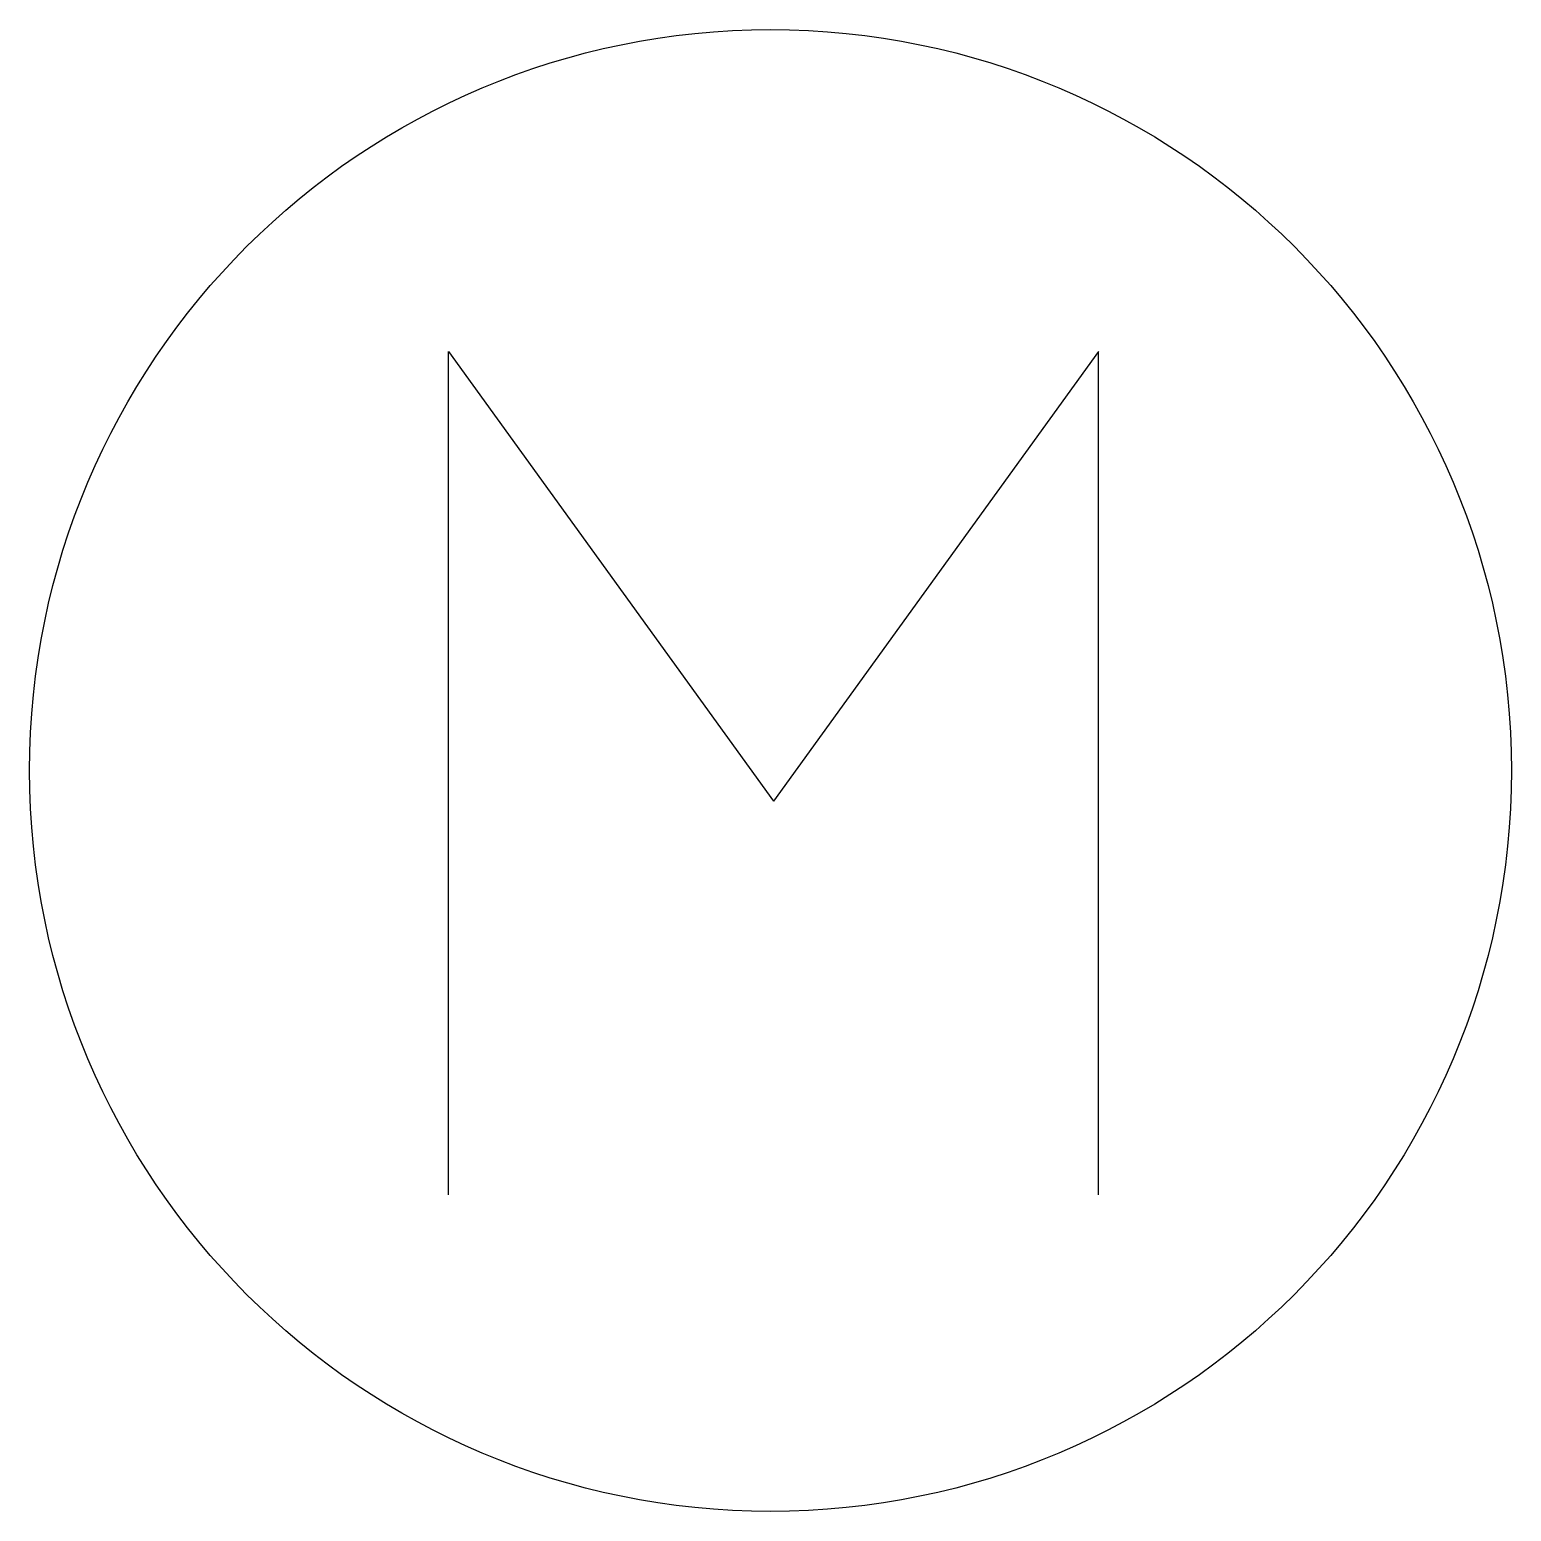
# Model space of a CAD drawing. Header units: millimetres. Extents: x -3102.984 to -3102.634, y 3723.951 to 3724.301.
import ezdxf

# ---------------------------------------------------------------- set-up
doc = ezdxf.new("R2010")
doc.units = ezdxf.units.MM
doc.header["$LTSCALE"] = 10
doc.layers.add('Ele_tomadas', color=2, linetype='Continuous')

msp = doc.modelspace()

# ---------------------------------------------------------------- linework, layer by layer
at = {"layer": 'Ele_tomadas'}
for p, q in [((-3102.8854, 3724.0256), (-3102.8854, 3724.22477)), ((-3102.8854, 3724.22477), (-3102.80866, 3724.11856)), ((-3102.73193, 3724.22477), (-3102.80866, 3724.11856)), ((-3102.73193, 3724.0256), (-3102.73193, 3724.22477))]:
    msp.add_line(p, q, dxfattribs=at)
at = {"layer": 'Ele_tomadas', "color": 4, "linetype": 'Continuous'}
msp.add_circle((-3102.80937, 3724.1258), 0.175, dxfattribs=at)

doc.saveas('drawing.dxf')
